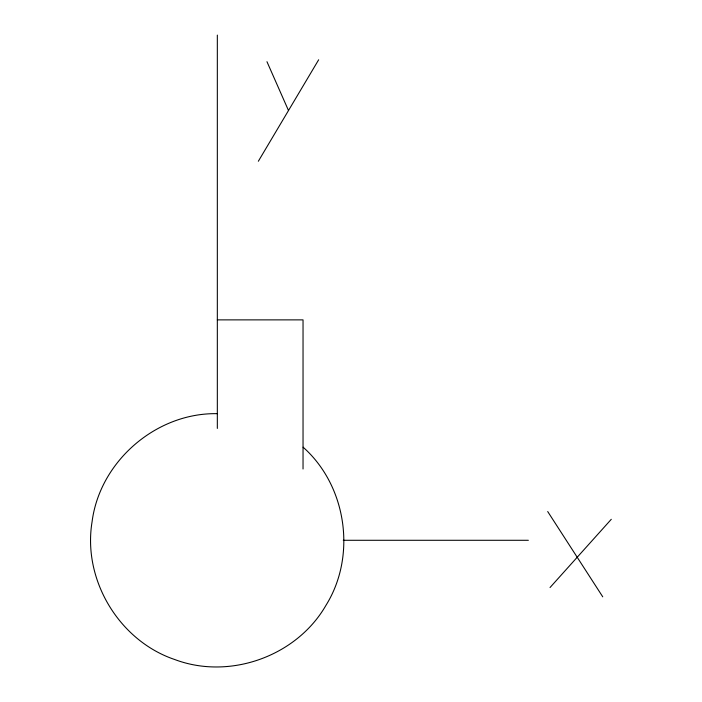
<?xml version="1.0" encoding="UTF-8"?>
<svg xmlns="http://www.w3.org/2000/svg" width="702" height="702" viewBox="0 0 702 702"><rect width="100%" height="100%" fill="white"/><g stroke="black" fill="none" stroke-linecap="round" stroke-linejoin="round"><path stroke-width="1.05" d="M258.345 161.249L318.655 59.784M550.026 587.53L611.284 519.296M217.33 413.671C156.397 412.478 99.842 461.258 92.085 521.709C82.432 579.65 119.024 640.707 174.675 659.503C229.615 680.273 296.639 656.291 325.93 605.378C356.809 555.861 346.762 485.942 303.106 447.183M217.33 319.875L303.036 319.875L303.036 469.006M343.269 540.286L528.352 540.286M547.7 511.539L602.755 596.832M266.962 61.697L288.496 110.521M217.33 35.1L217.33 428.431"/></g></svg>
